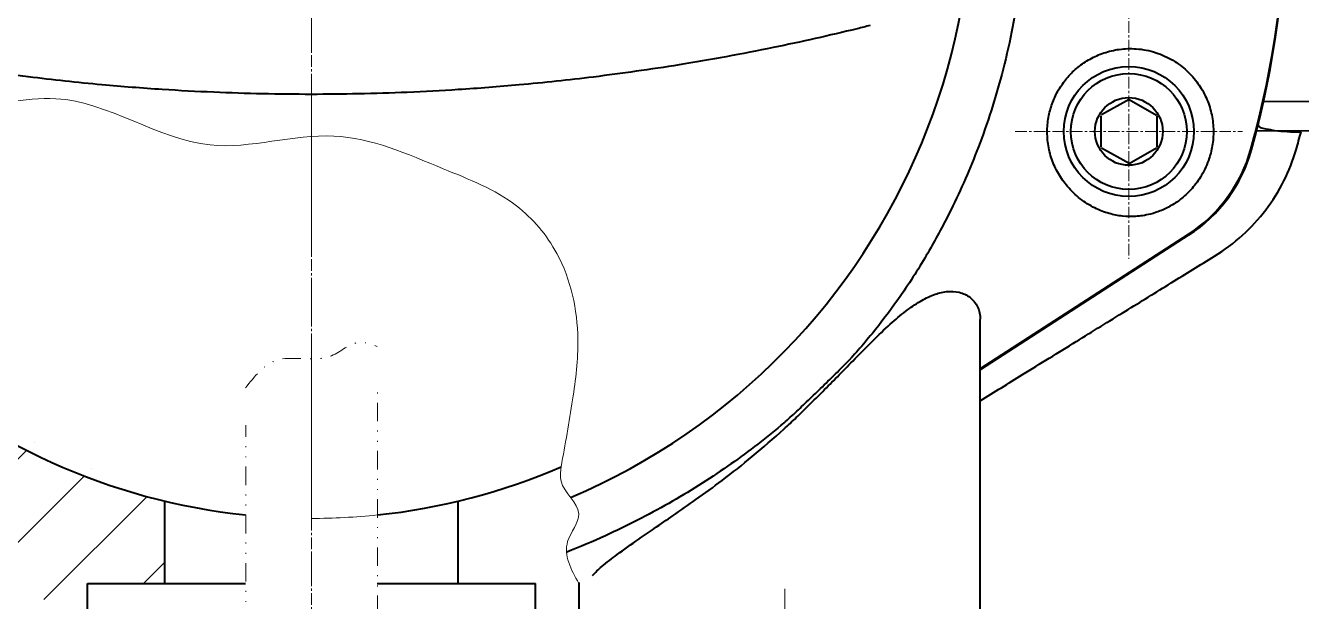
# Model space of a CAD drawing. Extents: x -12012 to 8795, y -497 to 32605.
# Drawn here: x -11366.2 to -11228.7, y 32041.7 to 32103.8 of the extents above; entities that cross this region are included whole.
import ezdxf

# ---------------------------------------------------------------- set-up
doc = ezdxf.new("R2010")
doc.units = 0
doc.header["$MEASUREMENT"] = 0
for name, pattern in [('CENTER', [2, 1.25, -0.25, 0.25, -0.25]), ('CENTER2', [28.575, 19.05, -3.175, 3.175, -3.175]), ('DIVIDE', [1.25, 0.5, -0.25, 0, -0.25, 0, -0.25]), ('DIVIDE2', [0.625, 0.25, -0.125, 0, -0.125, 0, -0.125])]:
    doc.linetypes.add(name, pattern=pattern)
doc.layers.get('0').update_dxf_attribs({"linetype": 'CONTINUOUS', "lineweight": 35})
for name, color, linetype, lineweight in [('1CEN', 4, 'CENTER2', 9), ('中心线', 14, 'CENTER', 9), ('单点划线', 1, 'CENTER2', 13), ('双点划线', 6, 'DIVIDE2', 13), ('尺寸线', 3, 'CONTINUOUS', 15), ('粗实线', 7, 'CONTINUOUS', 40)]:
    doc.layers.add(name, color=color, linetype=linetype, lineweight=lineweight)

msp = doc.modelspace()

# ---------------------------------------------------------------- hatches: boundary and pattern name
at = {"layer": '尺寸线'}
h = msp.add_hatch(dxfattribs=at)
h.set_pattern_fill('ANSI31', color=256, scale=2, style=0)
h.set_pattern_definition([(45, (-11127.684, 30796.675), (-4.490128, 4.490128), [])])
edge = h.paths.add_edge_path()
edge.add_spline(control_points=[(-11366.223, 32033.285), (-11366.309, 32033.285), (-11365.92, 32033.258), (-11365.753, 32033.61), (-11365.796, 32033.535)], knot_values=[0, 0, 0, 0, 0.2558383, 0.5131773, 0.5131773, 0.5131773, 0.5131773], degree=3, periodic=0)
edge.add_spline(control_points=[(-11365.796, 32033.535), (-11365.838, 32033.46), (-11365.73, 32033.872), (-11365.73, 32033.786)], knot_values=[0, 0, 0, 0, 0.258831, 0.258831, 0.258831, 0.258831], degree=3, periodic=0)
edge.add_line((-11365.73, 32033.786), (-11365.73, 32044.446))
edge.add_line((-11365.73, 32044.446), (-11365.236, 32044.446))
edge.add_spline(control_points=[(-11365.236, 32044.446), (-11365.351, 32044.494), (-11364.891, 32044.299), (-11364.428, 32044.11), (-11364.544, 32044.157)], knot_values=[0, 0, 0, 0, 0.3748467, 0.749726, 0.749726, 0.749726, 0.749726], degree=3, periodic=0)
edge.add_spline(control_points=[(-11364.544, 32044.157), (-11364.645, 32044.199), (-11364.208, 32044.054), (-11364.236, 32043.615), (-11364.236, 32043.698)], knot_values=[0, 0, 0, 0, 0.3284303, 0.5775877, 0.5775877, 0.5775877, 0.5775877], degree=3, periodic=0)
edge.add_line((-11364.236, 32043.698), (-11364.236, 32026.786))
edge.add_spline(control_points=[(-11364.236, 32026.786), (-11364.236, 32026.699), (-11364.236, 32026.61), (-11364.236, 32026.497)], knot_values=[0, 0, 0, 0, 0.2589346, 0.2589346, 0.2589346, 0.2589346], degree=3, periodic=0)
edge.add_spline(control_points=[(-11364.236, 32026.497), (-11364.236, 32026.262), (-11364.219, 32022.656), (-11364.236, 32022.221), (-11364.236, 32019.786)], knot_values=[0, 0, 0, 0, 0.258116, 0.5154106, 0.5154106, 0.5154106, 0.5154106], degree=3, periodic=0)
edge.add_line((-11363.381, 32022.285), (-11363.988, 32013.352))
edge.add_line((-11363.988, 32013.352), (-11359.14, 32013.285))
edge.add_line((-11359.14, 32013.285), (-11358.589, 32036.615))
edge.add_line((-11358.589, 32036.615), (-11359.56, 32036.615))
edge.add_line((-11359.56, 32036.615), (-11359.56, 32043.618))
edge.add_line((-11359.56, 32043.618), (-11351.221, 32043.618))
edge.add_line((-11351.221, 32043.618), (-11351.221, 32052.485))
edge.add_arc((-11335.421, 32118.415), 67.797, 235.39809, 256.52339, ccw=False)
edge.add_line((-11373.921, 32062.61), (-11373.921, 32051.285))
edge.add_line((-11373.921, 32051.285), (-11371.016, 32051.285))
edge.add_line((-11371.016, 32051.285), (-11370.159, 32033.285))
edge.add_line((-11370.159, 32033.285), (-11366.223, 32033.285))

# ---------------------------------------------------------------- linework, layer by layer
at = {"color": 7, "linetype": 'Continuous'}
msp.add_line((-11263.354, 32066.775), (-11240.95, 32081.265), dxfattribs=at)
for centre, radius, start, end in [((-11335.421, 32118.415), 105, 344.54569, 15.45431), ((-11249.639, 32094.7), 16, 302.89332, 344.54569)]:
    msp.add_arc(centre, radius, start, end, dxfattribs=at)
msp.add_open_spline([(-11232.94, 32095.555), (-11223.205, 32095.554), (-11213.471, 32095.555), (-11203.736, 32095.557)], degree=3, dxfattribs=at)
msp.add_open_spline([(-11233.694, 32092.404), (-11224.044, 32092.39), (-11214.058, 32092.383), (-11204.072, 32092.379), (-11203.736, 32092.379)], degree=3, knots=[0, 0, 0, 0, 28.9496047, 29.9580556, 29.9580556, 29.9580556, 29.9580556], dxfattribs=at)
at = {"layer": '1CEN', "color": 1}
msp.add_line((-11335.421, 31821.631), (-11335.421, 32401.383), dxfattribs=at)
at = {"layer": '中心线'}
for p, q in [((-11335.421, 32342.561), (-11335.421, 31922.298)), ((-11247.339, 32158.23), (-11247.339, 32078.601)), ((-11259.58, 32092.34), (-11235.098, 32092.34))]:
    msp.add_line(p, q, dxfattribs=at)
at = {"layer": '单点划线'}
msp.add_line((-11284.421, 31969.527), (-11284.421, 32043.035), dxfattribs=at)
at = {"layer": '双点划线', "linetype": 'DIVIDE', "ltscale": 4}
for p, q in [((-11328.283, 31936.289), (-11328.283, 32065.156)), ((-11342.483, 31939.806), (-11342.483, 32060.689))]:
    msp.add_line(p, q, dxfattribs=at)
msp.add_spline([(-11342.521, 32064.689), (-11339.287, 32067.631), (-11333.256, 32068.162), (-11330.305, 32069.6), (-11328.321, 32069.156)], degree=3, dxfattribs=at)
at = {"layer": '尺寸线'}
msp.add_arc((-11335.421, 32118.415), 67.797, 270, 276.01982, dxfattribs=at)
for points in [[(-11400.711, 32100.149), (-11397.672, 32102.117), (-11382.048, 32097.952), (-11373.181, 32095.114), (-11362.958, 32095.876), (-11346.325, 32090.889), (-11332.989, 32091.847), (-11321.218, 32088.325), (-11313.318, 32084.324), (-11308.972, 32079.181), (-11306.707, 32069.93), (-11307.27, 32063.416), (-11308.515, 32056.186)], [(-11306.606, 32043.605), (-11307.807, 32048.113), (-11306.614, 32051.129), (-11308.515, 32054.628), (-11308.515, 32056.186)]]:
    msp.add_spline(points, degree=3, dxfattribs=at)
at = {"layer": '粗实线'}
for p, q in [((-11247.314, 32095.79), (-11250.29, 32094.129)), ((-11247.315, 32095.79), (-11244.363, 32094.086)), ((-11250.339, 32094.044), (-11250.339, 32090.637)), ((-11244.339, 32094.044), (-11244.339, 32090.636)), ((-11247.314, 32088.89), (-11250.29, 32090.552)), ((-11247.315, 32088.89), (-11244.363, 32090.594)), ((-11351.221, 32043.618), (-11351.221, 32052.485)), ((-11319.621, 32043.618), (-11319.621, 32052.485)), ((-11359.56, 32043.618), (-11342.521, 32043.618)), ((-11359.56, 32035.615), (-11359.56, 32043.618)), ((-11328.321, 32043.618), (-11311.282, 32043.618)), ((-11311.282, 32035.615), (-11311.282, 32043.618))]:
    msp.add_line(p, q, dxfattribs=at)
at = {"layer": '粗实线', "color": 0}
for p, q in [((-11240.862, 32081.179), (-11263.354, 32066.632)), ((-11263.354, 32023.786), (-11263.354, 32072.081)), ((-11306.606, 32043.698), (-11306.627, 32013.644))]:
    msp.add_line(p, q, dxfattribs=at)
msp.add_circle((-11247.339, 32092.34), 7.007, dxfattribs=at)
at = {"layer": '粗实线'}
for radius in [6.25, 3.65]:
    msp.add_circle((-11247.339, 32092.34), radius, dxfattribs=at)
at = {"layer": '粗实线', "color": 0}
for centre, radius, start, end in [((-11335.421, 32118.365), 71.203, 293.09695, 199.38557), ((-11335.421, 32118.365), 105.098, 344.54569, 15.45431), ((-11249.559, 32094.627), 16.015, 302.89332, 344.54569)]:
    msp.add_arc(centre, radius, start, end, dxfattribs=at)
at = {"layer": '粗实线'}
for start, end in [(227.27381, 263.98872), (276.01982, 293.38263)]:
    msp.add_arc((-11335.421, 32118.415), 67.797, start, end, dxfattribs=at)
at = {"layer": '粗实线', "color": 0}
for points, start_tangent, end_tangent in [([(-11266.497, 32152.818), (-11263.527, 32146), (-11260.993, 32138.099), (-11259.162, 32128.874), (-11258.449, 32118.206), (-11259.193, 32107.628), (-11261.029, 32098.495), (-11263.55, 32090.669), (-11266.497, 32083.91)], (0.4430515, -0.8964962), (-0.4430715, -0.8964863)), ([(-11275.199, 32103.767), (-11276.62, 32103.416)], (-0.970068, -0.2428335), (-0.9714839, -0.2371055)), ([(-11335.421, 32096.344), (-11345.944, 32096.567), (-11351.483, 32096.864), (-11357.991, 32097.373), (-11365.93, 32098.228), (-11375.077, 32099.535), (-11385.175, 32101.386), (-11394.222, 32103.416)], (-1, 0), (-0.9714832, 0.2371086)), ([(-11276.62, 32103.416), (-11285.662, 32101.387), (-11295.808, 32099.528), (-11305.023, 32098.214), (-11313.033, 32097.357), (-11319.597, 32096.849), (-11325.086, 32096.559), (-11330.346, 32096.396), (-11335.421, 32096.344)], (-0.9714839, -0.2371055), (-1, 0)), ([(-11253.941, 32086.411), (-11254.935, 32087.811), (-11255.636, 32089.35), (-11256.037, 32090.997), (-11256.122, 32092.673), (-11255.914, 32094.254), (-11255.47, 32095.68), (-11254.812, 32096.985), (-11253.924, 32098.198), (-11252.814, 32099.272), (-11251.513, 32100.151), (-11250.028, 32100.807), (-11248.371, 32101.195), (-11246.55, 32101.253)], (-0.6542107, 0.7563123), (0.997557, -0.0698568)), ([(-11246.55, 32101.253), (-11244.41, 32100.837), (-11242.597, 32100.014), (-11241.092, 32098.887), (-11239.895, 32097.527), (-11239.011, 32095.989), (-11238.451, 32094.329), (-11238.225, 32092.621), (-11238.319, 32090.97), (-11238.683, 32089.451)], (0.9975619, -0.069787), (-0.3167163, -0.9485203)), ([(-11233.404, 32093.104), (-11232.592, 32092.642), (-11231.601, 32092.459), (-11230.285, 32092.337), (-11228.777, 32092.3)], (-0.2403544, -0.9706852), (0.9999827, 0.0058788)), ([(-11229.311, 32090.373), (-11229.039, 32091.335), (-11228.777, 32092.3)], (0.2764913, 0.9610164), (0.2575322, 0.9662697)), ([(-11238.107, 32078.895), (-11235.108, 32081.145), (-11232.583, 32083.885), (-11230.626, 32087.012), (-11229.311, 32090.373)], (0.8506569, 0.5257213), (0.2765549, 0.9609981)), ([(-11238.683, 32089.451), (-11239.504, 32087.618), (-11240.532, 32086.194), (-11241.618, 32085.148), (-11242.767, 32084.352), (-11243.958, 32083.772), (-11244.987, 32083.437), (-11245.863, 32083.259), (-11246.621, 32083.181)], (-0.3077047, -0.9514819), (-0.998297, -0.0583357)), ([(-11246.621, 32083.181), (-11248.009, 32083.213), (-11249.46, 32083.492), (-11251.005, 32084.09), (-11252.568, 32085.079), (-11253.941, 32086.411)], (-0.9983026, -0.0582406), (-0.6416295, 0.7670147)), ([(-11266.497, 32083.91), (-11267.515, 32081.916), (-11268.675, 32079.806), (-11270.017, 32077.547), (-11271.591, 32075.114)], (-0.4421238, -0.896954), (-0.5607386, -0.8279929)), ([(-11266.497, 32083.91), (-11267.515, 32081.916), (-11268.675, 32079.806), (-11270.017, 32077.547), (-11271.591, 32075.114)], (-0.4421238, -0.896954), (-0.5607386, -0.8279929)), ([(-11263.354, 32063.306), (-11258.789, 32066.123), (-11253.021, 32069.684), (-11247.712, 32072.962), (-11242.774, 32076.012), (-11238.107, 32078.895)], (0.8510493, 0.5250858), (0.8507226, 0.5256149)), ([(-11271.591, 32075.114), (-11274.287, 32071.434), (-11277.269, 32067.886)], (-0.5644425, -0.8254724), (-0.6685592, -0.743659)), ([(-11277.08, 32067.59), (-11274.934, 32069.764), (-11273.04, 32071.562), (-11271.357, 32072.97), (-11269.828, 32074.014), (-11268.389, 32074.719), (-11266.969, 32075.075), (-11265.604, 32075.001), (-11264.449, 32074.449), (-11263.646, 32073.445), (-11263.354, 32072.087)], (0.697495, 0.7165896), (0.0040636, -0.9999917)), ([(-11284.828, 32060.622), (-11283.483, 32061.837), (-11282.061, 32063.174), (-11280.555, 32064.628), (-11278.96, 32066.195), (-11277.269, 32067.886)], (0.749912, 0.6615376), (0.7027638, 0.7114232)), ([(-11284.5, 32060.257), (-11283.181, 32061.492), (-11281.786, 32062.849), (-11280.311, 32064.318), (-11278.744, 32065.896), (-11277.08, 32067.59)], (0.7383995, 0.6743635), (0.6974929, 0.7165917)), ([(-11284.828, 32060.622), (-11290.587, 32056.236), (-11296.922, 32052.243), (-11303.727, 32048.751)], (-0.767612, -0.6409148), (-0.9088844, -0.4170481)), ([(-11300.152, 32048.373), (-11298.471, 32049.54), (-11296.429, 32050.941), (-11293.992, 32052.642), (-11291.162, 32054.714), (-11287.913, 32057.286), (-11284.5, 32060.257)], (0.8172913, 0.5762247), (0.7384398, 0.6743194)), ([(-11305.113, 32044.446), (-11304.131, 32045.422), (-11302.468, 32046.717), (-11300.152, 32048.373)], (0.6084007, 0.79363), (0.8173313, 0.576168))]:
    msp.add_spline(points, degree=3, dxfattribs=dict(at, start_tangent=start_tangent, end_tangent=end_tangent))
msp.add_open_spline([(-11303.727, 32048.751), (-11305.104, 32048.118), (-11306.5, 32047.527), (-11307.913, 32046.977)], degree=3, dxfattribs=at)

doc.saveas('drawing.dxf')
